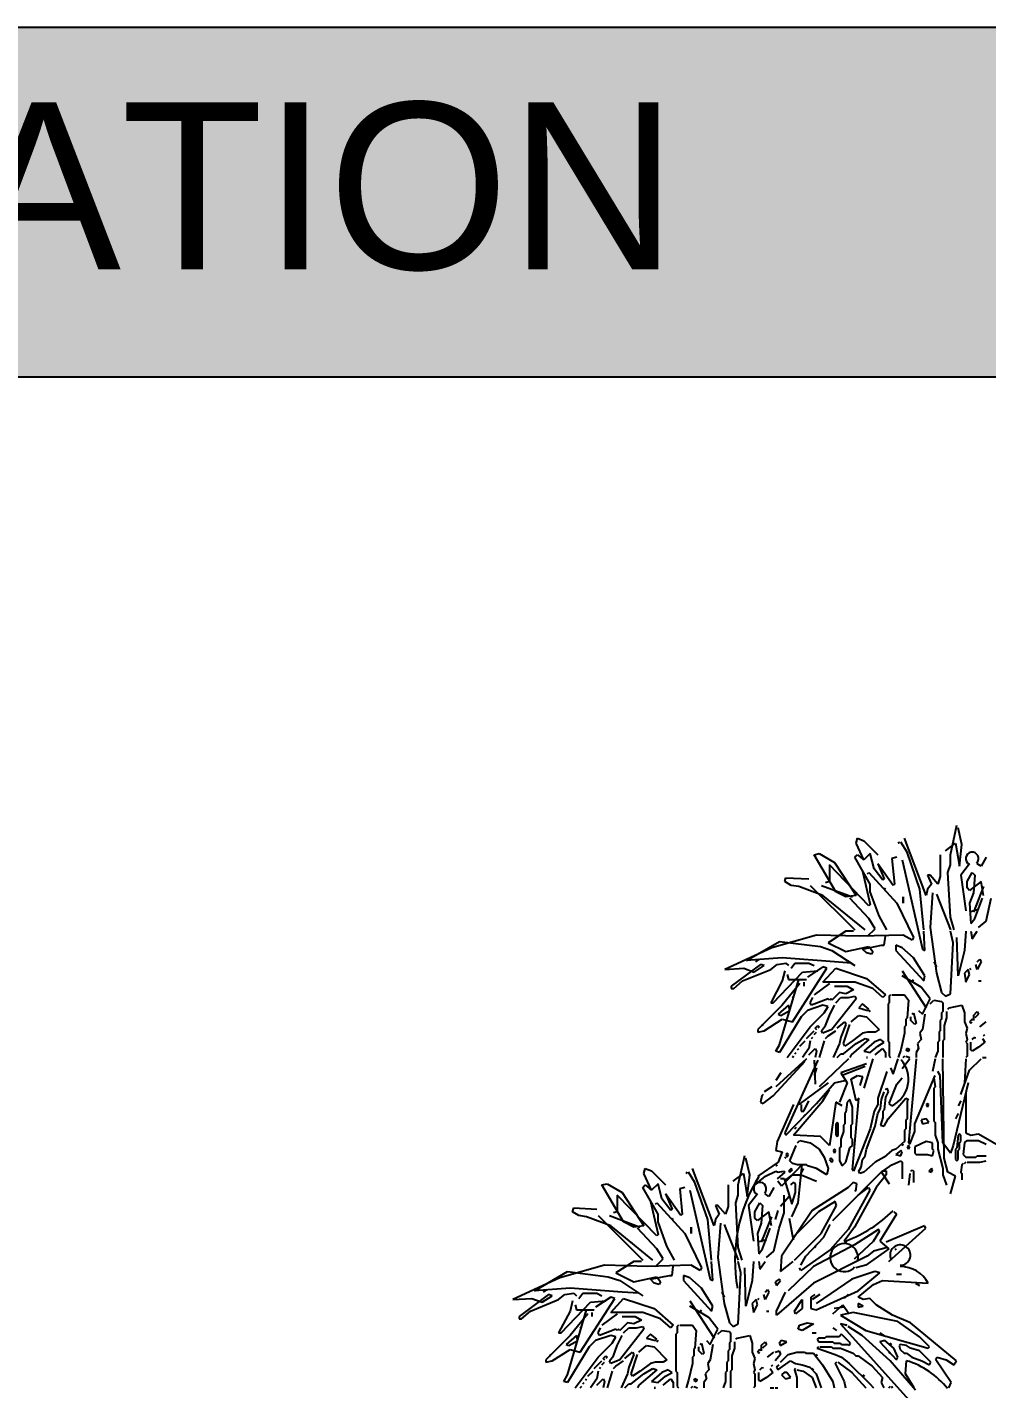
# Model space of a CAD drawing. Header units: millimetres. Extents: x 12377 to 30673, y 89761 to 101952.
# Drawn here: x 23035 to 23898, y 100728 to 101952 of the extents above; entities that cross this region are included whole.
import ezdxf

# ---------------------------------------------------------------- set-up
doc = ezdxf.new("R2010")
doc.units = ezdxf.units.MM
doc.layers.add('www.cad-blocks.net', color=7, linetype='Continuous')
doc.styles.get("Standard").update_dxf_attribs({"font": 'arial.ttf'})

# ---------------------------------------------------------------- blocks, each defined once
blk = doc.blocks.new('A$C76AA168E')
at = {"linetype": 'ByBlock'}
for p, q in [((393.9, 1419.5), (399.6, 1445.9)), ((309, 1429.8), (310.2, 1434.4)), ((310.2, 1434.4), (315.9, 1432.1)), ((372.1, 1382.8), (352.6, 1434.4)), ((404.2, 1428.7), (400.8, 1443.6)), ((271.2, 1419.5), (275.7, 1420.6)), ((275.7, 1420.6), (289.5, 1412.6)), ((315.9, 1414.9), (309, 1429.8)), ((315.9, 1432.1), (328.5, 1419.5)), ((321.6, 1420.6), (315.9, 1414.9)), ((325.1, 1406.9), (321.6, 1420.6)), ((348, 1430.9), (346.9, 1429.8)), ((346.9, 1429.8), (348, 1430.9)), ((354.9, 1421.8), (349.2, 1430.9)), ((366.4, 1388.5), (354.9, 1421.8)), ((389.3, 1422.9), (398.5, 1429.8)), ((398.5, 1429.8), (401.9, 1409.2)), ((401.9, 1409.2), (404.2, 1428.7)), ((290.7, 1386.2), (271.2, 1419.5)), ((284.9, 1410.3), (284.9, 1395.4)), ((320.5, 1373.6), (284.9, 1410.3)), ((289.5, 1412.6), (309, 1382.8)), ((307.9, 1417.2), (310.2, 1419.5)), ((321.6, 1393.1), (307.9, 1417.2)), ((310.2, 1419.5), (315.9, 1414.9)), ((342.3, 1391.9), (328.5, 1411.4)), ((328.5, 1411.4), (334.2, 1397.7)), ((345.7, 1417.2), (341.1, 1416)), ((341.1, 1416), (343.4, 1393.1)), ((350.3, 1414.9), (368.7, 1334.6)), ((384.7, 1419.5), (384.7, 1400)), ((391.6, 1403.4), (393.9, 1410.3)), ((393.9, 1410.3), (393.9, 1419.5)), ((411.1, 1411.4), (403.1, 1401.1)), ((421.4, 1409.2), (418, 1411.4)), ((426, 1417.2), (421.4, 1409.2)), ((244.8, 1395.4), (245.9, 1398.8)), ((245.9, 1398.8), (266.6, 1397.7)), ((314.7, 1404.6), (321.6, 1374.7)), ((319.3, 1402.3), (320.5, 1403.4)), ((320.5, 1403.4), (345.7, 1375.9)), ((333.1, 1396.5), (325.1, 1406.9)), ((334.2, 1397.7), (333.1, 1396.5)), ((373.2, 1401.1), (376.7, 1393.1)), ((375.5, 1401.1), (373.2, 1401.1)), ((382.4, 1393.1), (375.5, 1401.1)), ((384.7, 1400), (382.4, 1393.1)), ((393.9, 1363.3), (391.6, 1403.4)), ((403.1, 1401.1), (407.7, 1369)), ((408.8, 1395.4), (413.4, 1403.4)), ((413.4, 1403.4), (415.7, 1401.1)), ((415.7, 1401.1), (414.5, 1385.1)), ((250.5, 1391.9), (244.8, 1395.4)), ((257.4, 1390.8), (250.5, 1391.9)), ((279.2, 1382.8), (257.4, 1390.8)), ((267.7, 1391.9), (307.9, 1351.8)), ((278, 1391.9), (305.6, 1381.6)), ((284.9, 1395.4), (281.5, 1394.2)), ((299.8, 1381.6), (290.7, 1386.2)), ((299.8, 1395.4), (301, 1394.2)), ((321.6, 1386.2), (321.6, 1393.1)), ((329.7, 1364.4), (321.6, 1386.2)), ((334.2, 1389.7), (335.4, 1388.5)), ((343.4, 1393.1), (342.3, 1391.9)), ((369.8, 1351.8), (366.4, 1388.5)), ((373.2, 1388.5), (372.1, 1382.8)), ((376.7, 1393.1), (373.2, 1388.5)), ((377.8, 1385.1), (375.5, 1354.1)), ((381.3, 1383.9), (393.9, 1351.8)), ((408.8, 1389.7), (408.8, 1395.4)), ((411.1, 1387.4), (408.8, 1389.7)), ((421.4, 1395.4), (411.1, 1387.4)), ((414.5, 1385.1), (411.1, 1375.9)), ((423.7, 1390.8), (414.5, 1367.9)), ((423.7, 1382.8), (421.4, 1395.4)), ((317, 1351.8), (279.2, 1382.8)), ((309, 1382.8), (299.8, 1381.6)), ((320.5, 1362.1), (303.3, 1380.5)), ((321.6, 1374.7), (320.5, 1373.6)), ((345.7, 1375.9), (360.6, 1344.9)), ((351.4, 1381.6), (351.4, 1375.9)), ((351.4, 1375.9), (351.4, 1381.6)), ((411.1, 1375.9), (412.2, 1357.5)), ((415.7, 1362.1), (422.6, 1380.5)), ((426, 1359.8), (430.6, 1380.5)), ((297.5, 1367.9), (298.7, 1366.7)), ((326.2, 1352.9), (320.5, 1362.1)), ((336.5, 1351.8), (329.7, 1364.4)), ((397.3, 1351.8), (393.9, 1363.3)), ((419.1, 1370.2), (411.1, 1367.9)), ((412.2, 1357.5), (415.7, 1362.1)), ((419.1, 1354.1), (426, 1359.8)), ((273.4, 1347.2), (233.3, 1335.7)), ((312.4, 1346.1), (273.4, 1347.2)), ((299.8, 1350.7), (283.8, 1340.3)), ((306.7, 1350.7), (299.8, 1350.7)), ((351.4, 1347.2), (312.4, 1346.1)), ((319.3, 1346.1), (326.2, 1352.9)), ((359.5, 1342.6), (351.4, 1347.2)), ((370.9, 1333.4), (369.8, 1350.7)), ((375.5, 1354.1), (381.3, 1312.8)), ((396.2, 1340.3), (393.9, 1350.7)), ((407.7, 1350.7), (406.5, 1333.4)), ((412.2, 1350.7), (413.4, 1343.8)), ((413.4, 1343.8), (418, 1350.7)), ((233.3, 1335.7), (190.9, 1316.2)), ((210.4, 1324.3), (240.2, 1341.5)), ((240.2, 1341.5), (276.9, 1336.9)), ((276.9, 1336.9), (287.2, 1333.4)), ((283.8, 1340.3), (299.8, 1332.3)), ((299.8, 1332.3), (320.5, 1336.9)), ((314.7, 1334.6), (331.9, 1338)), ((320.5, 1336.9), (323.9, 1332.3)), ((331.9, 1338), (334.2, 1338)), ((334.2, 1338), (335.4, 1346.1)), ((344.6, 1338), (344.6, 1333.4)), ((350.3, 1335.7), (344.6, 1338)), ((360.6, 1326.6), (350.3, 1335.7)), ((360.6, 1344.9), (359.5, 1342.6)), ((393.9, 1294.4), (396.2, 1340.3)), ((400.8, 1310.5), (399.6, 1344.9)), ((242.5, 1326.6), (210.4, 1324.3)), ((221.8, 1325.4), (218.4, 1323.1)), ((289.5, 1323.1), (242.5, 1326.6)), ((287.2, 1333.4), (307.9, 1319.7)), ((304.4, 1322), (289.5, 1323.1)), ((318.2, 1331.2), (314.7, 1334.6)), ((322.8, 1330), (318.2, 1331.2)), ((323.9, 1332.3), (322.8, 1330)), ((344.6, 1333.4), (369.8, 1305.9)), ((370.9, 1310.5), (360.6, 1326.6)), ((368.7, 1334.6), (370.9, 1333.4)), ((379, 1323.1), (381.3, 1318.5)), ((406.5, 1333.4), (400.8, 1310.5)), ((418, 1323.1), (420.3, 1325.4)), ((421.4, 1323.1), (418, 1316.2)), ((420.3, 1325.4), (421.4, 1323.1)), ((190.9, 1316.2), (208.1, 1317.4)), ((223, 1320.8), (196.6, 1301.3)), ((206.9, 1305.9), (232.2, 1316.2)), ((208.1, 1317.4), (217.2, 1313.9)), ((217.2, 1313.9), (226.4, 1319.7)), ((226.4, 1319.7), (223, 1320.8)), ((232.2, 1316.2), (237.9, 1320.8)), ((234.4, 1286.4), (260.8, 1313.9)), ((237.9, 1320.8), (245.9, 1322)), ((244.8, 1315.1), (242.5, 1305.9)), ((245.9, 1322), (248.2, 1319.7)), ((247.1, 1311.7), (248.2, 1307.1)), ((250.5, 1317.4), (253.9, 1322)), ((251.7, 1269.2), (282.6, 1317.4)), ((253.9, 1322), (266.6, 1322)), ((260.8, 1313.9), (274.6, 1315.1)), ((279.2, 1318.5), (265.4, 1309.4)), ((266.6, 1322), (271.2, 1319.7)), ((282.6, 1317.4), (279.2, 1318.5)), ((279.2, 1304.8), (290.7, 1317.4)), ((290.7, 1317.4), (318.2, 1308.2)), ((350.3, 1315.1), (372.1, 1281.8)), ((367.5, 1300.2), (350.3, 1310.5)), ((369.8, 1305.9), (370.9, 1310.5)), ((381.3, 1312.8), (385.9, 1295.6)), ((409.9, 1316.2), (406.5, 1312.8)), ((406.5, 1312.8), (407.7, 1304.8)), ((407.7, 1304.8), (411.1, 1311.7)), ((411.1, 1311.7), (409.9, 1316.2)), ((411.1, 1317.4), (412.2, 1316.2)), ((418, 1316.2), (416.8, 1320.8)), ((196.6, 1301.3), (196.6, 1299)), ((196.6, 1299), (198.9, 1299)), ((198.9, 1299), (206.9, 1305.9)), ((242.5, 1305.9), (232.2, 1286.4)), ((240.2, 1248.6), (257.4, 1307.1)), ((258.5, 1303.6), (242.5, 1284.1)), ((248.2, 1307.1), (264.3, 1307.1)), ((262, 1304.8), (262, 1301.3)), ((284.9, 1303.6), (271.2, 1293.3)), ((307.9, 1304.8), (279.2, 1304.8)), ((289.5, 1301.3), (301, 1301.3)), ((301, 1301.3), (306.7, 1297.9)), ((323.9, 1299), (307.9, 1304.8)), ((318.2, 1308.2), (335.4, 1293.3)), ((333.1, 1291), (323.9, 1299)), ((359.5, 1307.1), (360.6, 1305.9)), ((375.5, 1289.9), (367.5, 1300.2)), ((419.1, 1305.9), (421.4, 1305.9)), ((232.2, 1286.4), (234.4, 1286.4)), ((251.7, 1291), (252.8, 1292.2)), ((267.7, 1286.4), (270, 1291)), ((268.9, 1284.1), (267.7, 1286.4)), ((283.8, 1289.9), (268.9, 1284.1)), ((284.9, 1288.7), (283.8, 1289.9)), ((286.1, 1289.9), (284.9, 1288.7)), ((287.2, 1288.7), (286.1, 1289.9)), ((294.1, 1295.6), (287.2, 1288.7)), ((309, 1289.9), (287.2, 1262.3)), ((290.7, 1286.4), (295.2, 1291)), ((299.8, 1294.4), (294.1, 1295.6)), ((295.2, 1291), (302.1, 1291)), ((306.7, 1297.9), (299.8, 1294.4)), ((302.1, 1291), (307.9, 1292.2)), ((307.9, 1292.2), (309, 1289.9)), ((335.4, 1293.3), (333.1, 1291)), ((338.8, 1286.4), (337.7, 1285.3)), ((340, 1293.3), (338.8, 1292.2)), ((338.8, 1292.2), (340, 1293.3)), ((338.8, 1292.2), (338.8, 1286.4)), ((341.1, 1293.3), (352.6, 1293.3)), ((352.6, 1293.3), (356, 1288.7)), ((356, 1288.7), (354.9, 1272.7)), ((368.7, 1276.1), (375.5, 1289.9)), ((375.5, 1285.3), (379, 1288.7)), ((379, 1288.7), (385.9, 1287.6)), ((385.9, 1295.6), (389.3, 1292.2)), ((385.9, 1287.6), (387, 1286.4)), ((387, 1286.4), (387, 1278.4)), ((389.3, 1292.2), (393.9, 1294.4)), ((242.5, 1284.1), (220.7, 1262.3)), ((248.2, 1284.1), (239, 1276.1)), ((239, 1276.1), (241.3, 1274.9)), ((259.7, 1273.8), (240.2, 1241.7)), ((241.3, 1274.9), (249.4, 1279.5)), ((249.4, 1279.5), (248.2, 1284.1)), ((265.4, 1279.5), (259.7, 1273.8)), ((279.2, 1284.1), (265.4, 1279.5)), ((267.7, 1264.6), (280.3, 1277.2)), ((283.8, 1283), (279.2, 1284.1)), ((280.3, 1277.2), (283.8, 1283)), ((281.5, 1265.8), (284.9, 1274.9)), ((284.9, 1274.9), (289.5, 1284.1)), ((304.4, 1269.2), (311.3, 1274.9)), ((314.7, 1285.3), (311.3, 1281.8)), ((311.3, 1281.8), (319.3, 1279.5)), ((311.3, 1274.9), (318.2, 1273.8)), ((320.5, 1280.7), (314.7, 1285.3)), ((318.2, 1273.8), (329.7, 1262.3)), ((319.3, 1279.5), (320.5, 1280.7)), ((321.6, 1279.5), (320.5, 1278.4)), ((320.5, 1278.4), (321.6, 1279.5)), ((337.7, 1285.3), (337.7, 1252)), ((358.3, 1270.4), (358.3, 1273.8)), ((359.5, 1276.1), (360.6, 1277.2)), ((360.6, 1277.2), (362.9, 1268.1)), ((365.2, 1279.5), (368.7, 1276.1)), ((370.9, 1276.1), (368.7, 1262.3)), ((387, 1278.4), (385.9, 1277.2)), ((385.9, 1277.2), (385.9, 1271.5)), ((390.4, 1278.4), (390.4, 1272.7)), ((391.6, 1280.7), (392.7, 1281.8)), ((392.7, 1281.8), (404.2, 1284.1)), ((404.2, 1284.1), (406.5, 1277.2)), ((406.5, 1277.2), (406.5, 1269.2)), ((414.5, 1274.9), (418, 1278.4)), ((414.5, 1274.9), (414.5, 1270.4)), ((419.1, 1276.1), (415.7, 1272.7)), ((418, 1278.4), (419.1, 1276.1)), ((220.7, 1262.3), (220.7, 1260)), ((225.3, 1266.9), (224.1, 1265.8)), ((224.1, 1265.8), (225.3, 1266.9)), ((226.4, 1261.2), (242.5, 1271.5)), ((242.5, 1271.5), (251.7, 1269.2)), ((247.1, 1237.1), (267.7, 1264.6)), ((272.3, 1263.5), (274.6, 1265.8)), ((273.4, 1262.3), (272.3, 1263.5)), ((272.3, 1263.5), (273.4, 1262.3)), ((274.6, 1265.8), (275.7, 1264.6)), ((275.7, 1264.6), (274.6, 1263.5)), ((278, 1261.2), (281.5, 1265.8)), ((287.2, 1262.3), (279.2, 1258.9)), ((291.8, 1263.5), (298.7, 1269.2)), ((299.8, 1266.9), (295.2, 1255.4)), ((297.5, 1249.7), (303.3, 1266.9)), ((298.7, 1269.2), (299.8, 1266.9)), ((329.7, 1262.3), (326.2, 1260)), ((353.7, 1265.8), (352.6, 1264.6)), ((352.6, 1264.6), (352.6, 1258.9)), ((354.9, 1272.7), (353.7, 1271.5)), ((353.7, 1271.5), (353.7, 1265.8)), ((361.8, 1266.9), (358.3, 1270.4)), ((362.9, 1268.1), (361.8, 1266.9)), ((368.7, 1262.3), (366.4, 1258.9)), ((385.9, 1271.5), (384.7, 1270.4)), ((384.7, 1270.4), (384.7, 1261.2)), ((390.4, 1272.7), (388.2, 1265.8)), ((388.2, 1265.8), (388.2, 1253.2)), ((406.5, 1269.2), (408.8, 1263.5)), ((408.8, 1263.5), (407.7, 1258.9)), ((413.4, 1271.5), (411.1, 1269.2)), ((411.1, 1269.2), (412.2, 1268.1)), ((412.2, 1268.1), (413.4, 1269.2)), ((414.5, 1270.4), (413.4, 1271.5)), ((420.3, 1264.6), (426, 1269.2)), ((220.7, 1260), (226.4, 1261.2)), ((258.5, 1247.4), (263.1, 1252)), ((264.3, 1254.3), (271.2, 1261.2)), ((267.7, 1252), (266.6, 1245.1)), ((268.9, 1254.3), (270, 1255.4)), ((271.2, 1257.7), (273.4, 1260)), ((280.3, 1252), (275.7, 1237.1)), ((279.2, 1258.9), (278, 1261.2)), ((281.5, 1254.3), (283.8, 1256.6)), ((283.8, 1256.6), (290.7, 1261.2)), ((294.1, 1249.7), (288.4, 1237.1)), ((295.2, 1255.4), (294.1, 1249.7)), ((297.5, 1240.5), (309, 1249.7)), ((298.7, 1247.4), (297.5, 1249.7)), ((305.6, 1252), (298.7, 1247.4)), ((320.5, 1253.2), (304.4, 1239.4)), ((314.7, 1258.9), (305.6, 1252)), ((309, 1249.7), (317, 1254.3)), ((319.3, 1260), (314.7, 1258.9)), ((325.1, 1250.9), (315.9, 1242.8)), ((317, 1254.3), (320.5, 1253.2)), ((326.2, 1260), (319.3, 1260)), ((330.8, 1253.2), (325.1, 1250.9)), ((328.5, 1247.4), (334.2, 1250.9)), ((334.2, 1250.9), (330.8, 1253.2)), ((337.7, 1252), (338.8, 1250.9)), ((338.8, 1250.9), (338.8, 1238.2)), ((352.6, 1258.9), (349.2, 1244)), ((367.5, 1253.2), (364.1, 1249.7)), ((364.1, 1249.7), (365.2, 1245.1)), ((366.4, 1258.9), (367.5, 1253.2)), ((383.6, 1252), (382.4, 1250.9)), ((382.4, 1250.9), (382.4, 1242.8)), ((384.7, 1261.2), (383.6, 1260)), ((383.6, 1260), (383.6, 1252)), ((388.2, 1253.2), (387, 1252)), ((387, 1252), (387, 1237.1)), ((407.7, 1258.9), (408.8, 1253.2)), ((408.8, 1253.2), (407.7, 1250.9)), ((407.7, 1250.9), (408.8, 1249.7)), ((408.8, 1249.7), (408.8, 1238.2)), ((412.2, 1244), (412.2, 1250.9)), ((413.4, 1253.2), (415.7, 1255.4)), ((415.7, 1255.4), (415.7, 1254.3)), ((424.9, 1250.9), (419.1, 1246.3)), ((422.6, 1254.3), (424.9, 1250.9)), ((423.7, 1256.6), (424.9, 1257.7)), ((236.7, 1242.8), (240.2, 1248.6)), ((240.2, 1241.7), (236.7, 1242.8)), ((252.8, 1238.2), (251.7, 1237.1)), ((251.7, 1237.1), (252.8, 1238.2)), ((253.9, 1240.5), (255.1, 1241.7)), ((256.2, 1244), (257.4, 1245.1)), ((266.6, 1245.1), (260.8, 1237.1)), ((266.6, 1239.4), (272.3, 1245.1)), ((272.3, 1245.1), (273.4, 1242.8)), ((273.4, 1242.8), (272.3, 1237.1)), ((291.8, 1237.1), (295.2, 1240.5)), ((295.2, 1240.5), (297.5, 1240.5)), ((304.4, 1239.4), (303.3, 1237.1)), ((315.9, 1242.8), (321.6, 1241.7)), ((319.3, 1237.1), (318.2, 1237.1)), ((318.2, 1237.1), (319.3, 1237.1)), ((321.6, 1241.7), (328.5, 1247.4)), ((326.2, 1239.4), (333.1, 1245.1)), ((333.1, 1245.1), (335.4, 1241.7)), ((335.4, 1241.7), (335.4, 1237.1)), ((338.8, 1238.2), (340, 1237.1)), ((349.2, 1244), (346.9, 1237.1)), ((352.6, 1238.2), (351.4, 1237.1)), ((351.4, 1237.1), (352.6, 1238.2)), ((354.9, 1245.1), (353.7, 1244)), ((353.7, 1244), (356, 1242.8)), ((353.7, 1238.2), (357.2, 1237.1)), ((357.2, 1244), (354.9, 1245.1)), ((356, 1242.8), (357.2, 1244)), ((365.2, 1245.1), (362.9, 1241.7)), ((362.9, 1241.7), (362.9, 1237.1)), ((382.4, 1242.8), (380.1, 1237.1)), ((408.8, 1238.2), (407.7, 1237.1)), ((413.4, 1242.8), (412.2, 1244)), ((419.1, 1246.3), (413.4, 1242.8)), ((422.6, 1237.1), (426, 1237.1)), ((234.4, 1202.7), (263.1, 1233.7)), ((264.3, 1235.9), (236.7, 1210.7)), ((274.6, 1234.8), (244.8, 1169.4)), ((271.2, 1234.8), (272.3, 1213)), ((273.4, 1227.9), (271.2, 1221)), ((302.1, 1235.9), (275.7, 1210.7)), ((318.2, 1231.4), (295.2, 1223.3)), ((317, 1229.1), (296.4, 1221)), ((323.9, 1235.9), (315.9, 1209.6)), ((340, 1227.9), (342.3, 1222.2)), ((342.3, 1222.2), (346.9, 1235.9)), ((357.2, 1235.9), (350.3, 1226.8)), ((362.9, 1235.9), (356, 1160.2)), ((380.1, 1235.9), (377.8, 1224.5)), ((388.2, 1146.5), (387, 1235.9)), ((403.1, 1203.8), (411.1, 1225.6)), ((407.7, 1235.9), (406.5, 1214.2)), ((411.1, 1225.6), (421.4, 1235.9)), ((241.3, 1223.3), (236.7, 1216.4)), ((283.8, 1214.2), (257.4, 1194.7)), ((273.4, 1195.8), (289.5, 1214.2)), ((289.5, 1214.2), (298.7, 1216.4)), ((301, 1214.2), (294.1, 1196.9)), ((295.2, 1223.3), (301, 1214.2)), ((304.4, 1217.6), (310.2, 1221)), ((309, 1198.1), (304.4, 1217.6)), ((310.2, 1221), (314.7, 1219.9)), ((314.7, 1219.9), (312.4, 1211.9)), ((336.5, 1224.5), (328.5, 1200.4)), ((338.8, 1195.8), (345.7, 1213)), ((345.7, 1213), (350.3, 1218.7)), ((361.8, 1177.4), (380.1, 1221)), ((379, 1218.7), (380.1, 1210.7)), ((384.7, 1221), (382.4, 1224.5)), ((387, 1160.2), (384.7, 1221)), ((409.9, 1214.2), (396.2, 1157.9)), ((224.1, 1202.7), (223, 1196.9)), ((225.3, 1203.8), (224.1, 1202.7)), ((224.1, 1202.7), (225.3, 1203.8)), ((225.3, 1195.8), (234.4, 1202.7)), ((233.3, 1210.7), (226.4, 1206.1)), ((279.2, 1198.1), (284.9, 1208.4)), ((305.6, 1136.2), (311.3, 1200.4)), ((311.3, 1200.4), (309, 1198.1)), ((328.5, 1200.4), (328.5, 1194.7)), ((331.9, 1199.2), (334.2, 1206.1)), ((335.4, 1201.5), (334.2, 1190.1)), ((335.4, 1208.4), (336.5, 1209.6)), ((337.7, 1206.1), (335.4, 1201.5)), ((336.5, 1209.6), (337.7, 1206.1)), ((337.7, 1182), (353.7, 1200.4)), ((353.7, 1200.4), (356, 1199.2)), ((380.1, 1210.7), (379, 1209.6)), ((379, 1209.6), (379, 1179.7)), ((407.7, 1206.1), (407.7, 1169.4)), ((223, 1196.9), (225.3, 1195.8)), ((252.8, 1194.7), (237.9, 1161.4)), ((245.9, 1167.1), (273.4, 1195.8)), ((252.8, 1167.1), (279.2, 1198.1)), ((259.7, 1194.7), (259.7, 1188.9)), ((259.7, 1188.9), (262, 1188.9)), ((262, 1188.9), (266.6, 1198.1)), ((290.7, 1196.9), (284.9, 1157.9)), ((296.4, 1193.5), (290.7, 1196.9)), ((301, 1196.9), (299.8, 1187.8)), ((303.3, 1199.2), (301, 1196.9)), ((305.6, 1192.4), (303.3, 1199.2)), ((305.6, 1177.4), (305.6, 1192.4)), ((325.1, 1188.9), (321.6, 1172.9)), ((328.5, 1194.7), (325.1, 1188.9)), ((328.5, 1186.6), (330.8, 1191.2)), ((330.8, 1191.2), (331.9, 1199.2)), ((334.2, 1190.1), (333.1, 1188.9)), ((333.1, 1188.9), (333.1, 1183.2)), ((341.1, 1193.5), (338.8, 1195.8)), ((356, 1199.2), (354.9, 1198.1)), ((354.9, 1198.1), (354.9, 1182)), ((373.2, 1195.8), (372.1, 1194.7)), ((372.1, 1194.7), (373.2, 1192.4)), ((374.4, 1194.7), (373.2, 1195.8)), ((373.2, 1192.4), (374.4, 1194.7)), ((403.1, 1198.1), (400.8, 1193.5)), ((263.1, 1185.5), (262, 1184.3)), ((262, 1184.3), (263.1, 1185.5)), ((291.8, 1178.6), (290.7, 1177.4)), ((290.7, 1177.4), (290.7, 1167.1)), ((292.9, 1177.4), (291.8, 1178.6)), ((292.9, 1167.1), (292.9, 1177.4)), ((298.7, 1177.4), (297.5, 1176.3)), ((297.5, 1176.3), (297.5, 1170.6)), ((299.8, 1187.8), (298.7, 1186.6)), ((298.7, 1186.6), (298.7, 1177.4)), ((304.4, 1176.3), (305.6, 1177.4)), ((304.4, 1164.8), (304.4, 1176.3)), ((326.2, 1175.2), (328.5, 1186.6)), ((333.1, 1183.2), (330.8, 1176.3)), ((330.8, 1176.3), (334.2, 1175.2)), ((334.2, 1175.2), (337.7, 1182)), ((354.9, 1182), (353.7, 1180.9)), ((353.7, 1180.9), (353.7, 1172.9)), ((361.8, 1170.6), (361.8, 1177.4)), ((372.1, 1182), (367.5, 1180.9)), ((367.5, 1180.9), (368.7, 1177.4)), ((368.7, 1177.4), (374.4, 1178.6)), ((374.4, 1178.6), (372.1, 1182)), ((379, 1179.7), (380.1, 1178.6)), ((380.1, 1178.6), (380.1, 1167.1)), ((400.8, 1186.6), (398.5, 1182)), ((244.8, 1169.4), (245.9, 1167.1)), ((276.9, 1166), (252.8, 1167.1)), ((255.1, 1174), (253.9, 1172.9)), ((253.9, 1172.9), (255.1, 1174)), ((284.9, 1157.9), (276.9, 1166)), ((290.7, 1167.1), (291.8, 1166)), ((291.8, 1166), (292.9, 1167.1)), ((297.5, 1170.6), (295.2, 1163.7)), ((295.2, 1163.7), (295.2, 1156.8)), ((305.6, 1163.7), (304.4, 1164.8)), ((305.6, 1157.9), (305.6, 1163.7)), ((321.6, 1172.9), (306.7, 1135)), ((318.2, 1154.5), (326.2, 1175.2)), ((353.7, 1172.9), (352.6, 1171.7)), ((352.6, 1171.7), (352.6, 1161.4)), ((357.2, 1159.1), (361.8, 1170.6)), ((380.1, 1167.1), (382.4, 1160.2)), ((400.8, 1167.1), (399.6, 1155.7)), ((401.9, 1168.3), (400.8, 1167.1)), ((403.1, 1167.1), (401.9, 1168.3)), ((403.1, 1161.4), (403.1, 1167.1)), ((407.7, 1169.4), (412.2, 1167.1)), ((412.2, 1167.1), (419.1, 1168.3)), ((419.1, 1168.3), (443.2, 1154.5)), ((237.9, 1161.4), (236.7, 1153.4)), ((236.7, 1153.4), (242.5, 1152.2)), ((242.5, 1152.2), (239, 1143)), ((247.1, 1151.1), (245.9, 1149.9)), ((248.2, 1149.9), (247.1, 1151.1)), ((249.4, 1144.2), (255.1, 1157.9)), ((256.2, 1160.2), (258.5, 1162.5)), ((258.5, 1162.5), (267.7, 1160.2)), ((267.7, 1160.2), (275.7, 1154.5)), ((275.7, 1154.5), (280.3, 1147.6)), ((289.5, 1154.5), (288.4, 1153.4)), ((288.4, 1153.4), (289.5, 1151.1)), ((290.7, 1153.4), (289.5, 1154.5)), ((289.5, 1151.1), (290.7, 1153.4)), ((295.2, 1156.8), (294.1, 1155.7)), ((294.1, 1155.7), (294.1, 1144.2)), ((299.8, 1143), (303.3, 1155.7)), ((303.3, 1155.7), (305.6, 1157.9)), ((317, 1148.8), (318.2, 1154.5)), ((341.1, 1153.4), (334.2, 1147.6)), ((344.6, 1154.5), (341.1, 1153.4)), ((352.6, 1161.4), (344.6, 1154.5)), ((349.2, 1153.4), (344.6, 1149.9)), ((350.3, 1152.2), (349.2, 1153.4)), ((349.2, 1148.8), (350.3, 1152.2)), ((351.4, 1159.1), (350.3, 1157.9)), ((350.3, 1157.9), (351.4, 1159.1)), ((356, 1157.9), (354.9, 1156.8)), ((354.9, 1156.8), (356, 1154.5)), ((356, 1160.2), (357.2, 1159.1)), ((357.2, 1156.8), (356, 1157.9)), ((356, 1154.5), (357.2, 1156.8)), ((372.1, 1161.4), (361.8, 1156.8)), ((361.8, 1156.8), (361.8, 1151.1)), ((361.8, 1151.1), (362.9, 1149.9)), ((377.8, 1160.2), (372.1, 1161.4)), ((377.8, 1154.5), (377.8, 1160.2)), ((379, 1153.4), (377.8, 1154.5)), ((377.8, 1148.8), (379, 1153.4)), ((382.4, 1160.2), (382.4, 1154.5)), ((382.4, 1154.5), (387, 1137.3)), ((393.9, 1151.1), (387, 1160.2)), ((396.2, 1157.9), (393.9, 1151.1)), ((399.6, 1155.7), (398.5, 1154.5)), ((398.5, 1154.5), (398.5, 1145.3)), ((400.8, 1153.4), (401.9, 1154.5)), ((400.8, 1145.3), (400.8, 1153.4)), ((401.9, 1160.2), (403.1, 1161.4)), ((401.9, 1154.5), (401.9, 1160.2)), ((406.5, 1160.2), (405.4, 1149.9)), ((406.5, 1160.2), (408.8, 1162.5)), ((408.8, 1162.5), (419.1, 1162.5)), ((419.1, 1162.5), (426, 1159.1)), ((203, 1122.5), (208.8, 1148.9)), ((213.4, 1131.7), (209.9, 1146.6)), ((239, 1143), (220.7, 1130.4)), ((237.9, 1140.7), (236.7, 1139.6)), ((236.7, 1139.6), (237.9, 1140.7)), ((260.4, 1140.8), (242, 1121.3)), ((245.9, 1146.5), (244.8, 1147.6)), ((244.8, 1147.6), (245.9, 1146.5)), ((245.9, 1149.9), (247.1, 1147.6)), ((247.1, 1147.6), (248.2, 1149.9)), ((251.7, 1141.9), (249.4, 1144.2)), ((256.2, 1140.7), (251.7, 1141.9)), ((264.3, 1140.7), (256.2, 1140.7)), ((256.9, 1106.4), (260.4, 1140.8)), ((265.4, 1139.6), (264.3, 1140.7)), ((273.4, 1137.3), (265.4, 1139.6)), ((280.3, 1147.6), (283.8, 1137.3)), ((286.1, 1146.5), (284.9, 1145.3)), ((284.9, 1145.3), (287.2, 1143)), ((288.4, 1144.2), (286.1, 1146.5)), ((287.2, 1143), (288.4, 1144.2)), ((294.1, 1144.2), (296.4, 1139.6)), ((296.4, 1139.6), (299.8, 1143)), ((313.6, 1138.4), (314.7, 1145.3)), ((314.7, 1145.3), (317, 1148.8)), ((326.2, 1143), (315.9, 1133.9)), ((334.2, 1147.6), (326.2, 1143)), ((331.9, 1133.9), (341.1, 1140.7)), ((341.1, 1140.7), (349.2, 1144.2)), ((344.6, 1149.9), (349.2, 1148.8)), ((349.2, 1144.2), (350.3, 1143)), ((350.3, 1143), (350.3, 1128.1)), ((362.9, 1149.9), (373.2, 1149.9)), ((373.2, 1149.9), (377.8, 1148.8)), ((391.6, 1133.9), (388.2, 1146.5)), ((398.5, 1145.3), (399.6, 1144.2)), ((399.6, 1144.2), (400.8, 1145.3)), ((404.2, 1140.7), (403.1, 1133.9)), ((405.4, 1141.9), (404.2, 1140.7)), ((404.2, 1140.7), (405.4, 1141.9)), ((405.4, 1149.9), (407.7, 1147.6)), ((407.7, 1143), (406.5, 1141.9)), ((406.5, 1141.9), (407.7, 1143)), ((407.7, 1147.6), (416.8, 1147.6)), ((408.8, 1143), (420.3, 1143)), ((416.8, 1147.6), (418, 1148.8)), ((418, 1148.8), (426, 1148.8)), ((420.3, 1143), (426, 1144.2)), ((118.1, 1132.8), (119.3, 1137.4)), ((125, 1117.9), (118.1, 1132.8)), ((119.3, 1137.4), (125, 1135.1)), ((125, 1135.1), (137.6, 1122.5)), ((157.1, 1134), (156, 1132.8)), ((156, 1132.8), (157.1, 1134)), ((164, 1124.8), (158.3, 1134)), ((181.2, 1085.8), (161.7, 1137.4)), ((198.4, 1125.9), (207.6, 1132.8)), ((207.6, 1132.8), (211.1, 1112.2)), ((211.1, 1112.2), (213.4, 1131.7)), ((220.7, 1124.7), (227.6, 1130.4)), ((227.6, 1130.4), (236.7, 1135)), ((236.7, 1135), (239, 1133.9)), ((244.8, 1133.9), (237.9, 1128.1)), ((239, 1133.9), (243.6, 1135)), ((240.9, 1128.2), (244.3, 1128.2)), ((243.6, 1135), (244.8, 1133.9)), ((244.3, 1128.2), (251.2, 1105.3)), ((245.9, 1127), (251.7, 1131.6)), ((250.5, 1137.3), (248.2, 1135)), ((248.2, 1135), (249.4, 1133.9)), ((249.4, 1133.9), (251.7, 1136.2)), ((251.7, 1136.2), (250.5, 1137.3)), ((251.7, 1131.6), (259.7, 1131.6)), ((261.5, 1137.4), (259.2, 1132.8)), ((259.7, 1131.6), (273.4, 1125.8)), ((282.6, 1131.6), (273.4, 1137.3)), ((283.8, 1137.3), (282.6, 1131.6)), ((287.9, 1090.4), (332.6, 1135.1)), ((306.7, 1135), (305.6, 1136.2)), ((311.3, 1135), (313.6, 1138.4)), ((312.4, 1132.7), (311.3, 1135)), ((315.9, 1133.9), (312.4, 1132.7)), ((336.1, 1131.7), (326.9, 1120.2)), ((331.9, 1133.9), (338.8, 1123.5)), ((332.6, 1135.1), (336.1, 1135.1)), ((336.1, 1135.1), (336.1, 1131.7)), ((357.2, 1132.7), (356, 1122.4)), ((358.3, 1135), (359.5, 1136.2)), ((359.5, 1136.2), (360.6, 1135)), ((360.6, 1135), (360.6, 1124.7)), ((376.7, 1137.3), (374.4, 1135)), ((374.4, 1135), (376.7, 1133.9)), ((377.8, 1136.2), (376.7, 1137.3)), ((376.7, 1133.9), (377.8, 1136.2)), ((387, 1137.3), (387, 1131.6)), ((387, 1131.6), (390.4, 1122.4)), ((398.5, 1130.4), (391.6, 1133.9)), ((393.9, 1114.4), (398.5, 1130.4)), ((403.1, 1133.9), (404.2, 1132.7)), ((404.2, 1132.7), (404.2, 1127)), ((80.3, 1122.5), (84.9, 1123.6)), ((99.8, 1089.2), (80.3, 1122.5)), ((84.9, 1123.6), (98.6, 1115.6)), ((98.6, 1115.6), (118.1, 1085.8)), ((117, 1120.2), (119.3, 1122.5)), ((130.8, 1096.1), (117, 1120.2)), ((119.3, 1122.5), (125, 1117.9)), ((130.8, 1123.6), (125, 1117.9)), ((134.2, 1109.9), (130.8, 1123.6)), ((151.4, 1095), (137.6, 1114.5)), ((137.6, 1114.5), (143.4, 1100.7)), ((154.9, 1120.2), (150.3, 1119.1)), ((150.3, 1119.1), (152.6, 1096.1)), ((159.4, 1117.9), (177.8, 1037.6)), ((175.5, 1091.5), (164, 1124.8)), ((193.9, 1122.5), (193.9, 1103)), ((203, 1113.3), (203, 1122.5)), ((220.2, 1114.5), (212.2, 1104.1)), ((230.6, 1112.2), (227.1, 1114.5)), ((235.1, 1120.2), (230.6, 1112.2)), ((242, 1121.3), (238.6, 1125.9)), ((252.4, 1124.8), (250.1, 1122.5)), ((251.2, 1105.3), (254.6, 1115.6)), ((254.6, 1123.6), (252.4, 1124.8)), ((254.6, 1115.6), (254.6, 1123.6)), ((301.7, 1120.2), (269.6, 1099.6)), ((306.3, 1124.8), (301.7, 1120.2)), ((321.2, 1117.9), (301.7, 1082.3)), ((309.7, 1123.6), (306.3, 1124.8)), ((326.9, 1120.2), (307.4, 1084.6)), ((307.4, 1117.9), (308.6, 1116.8)), ((308.6, 1116.8), (309.7, 1123.6)), ((310.9, 1113.3), (320, 1120.2)), ((320, 1120.2), (321.2, 1117.9)), ((94.1, 1113.3), (94.1, 1098.4)), ((129.6, 1076.6), (94.1, 1113.3)), ((123.9, 1107.6), (130.8, 1077.8)), ((128.5, 1105.3), (129.6, 1106.4)), ((129.6, 1106.4), (154.9, 1078.9)), ((142.2, 1099.6), (134.2, 1109.9)), ((184.7, 1104.1), (182.4, 1104.1)), ((182.4, 1104.1), (185.8, 1096.1)), ((191.6, 1096.1), (184.7, 1104.1)), ((193.9, 1103), (191.6, 1096.1)), ((200.7, 1106.4), (203, 1113.3)), ((203, 1066.3), (200.7, 1106.4)), ((212.2, 1104.1), (216.8, 1072)), ((217.9, 1098.4), (222.5, 1106.4)), ((222.5, 1106.4), (224.8, 1104.1)), ((224.8, 1104.1), (223.7, 1088.1)), ((248.9, 1112.2), (240.9, 1103)), ((244.3, 1097.3), (244.3, 1113.3)), ((251.2, 1093.8), (256.9, 1106.4)), ((290.2, 1107.6), (275.3, 1098.4)), ((277.6, 1078.9), (291.4, 1104.1)), ((291.4, 1104.1), (290.2, 1107.6)), ((53.9, 1098.4), (55.1, 1101.8)), ((59.6, 1095), (53.9, 1098.4)), ((55.1, 1101.8), (75.7, 1100.7)), ((66.5, 1093.8), (59.6, 1095)), ((88.3, 1085.8), (66.5, 1093.8)), ((76.9, 1095), (117, 1054.8)), ((87.2, 1095), (114.7, 1084.6)), ((94.1, 1098.4), (90.6, 1097.3)), ((109, 1098.4), (110.1, 1097.3)), ((130.8, 1089.2), (130.8, 1096.1)), ((143.4, 1100.7), (142.2, 1099.6)), ((143.4, 1092.7), (144.5, 1091.5)), ((152.6, 1096.1), (151.4, 1095)), ((178.9, 1054.8), (175.5, 1091.5)), ((182.4, 1091.5), (181.2, 1085.8)), ((185.8, 1096.1), (182.4, 1091.5)), ((217.9, 1092.7), (217.9, 1098.4)), ((220.2, 1090.4), (217.9, 1092.7)), ((230.6, 1098.4), (220.2, 1090.4)), ((232.9, 1093.8), (223.7, 1070.9)), ((232.9, 1085.8), (230.6, 1098.4)), ((238.6, 1099.6), (236.3, 1091.5)), ((239.7, 1083.5), (244.3, 1097.3)), ((269.6, 1099.6), (242, 1058.3)), ((248.9, 1092.7), (252.4, 1073.2)), ((275.3, 1098.4), (252.4, 1075.5)), ((345.3, 1096.1), (330.4, 1072)), ((343, 1098.4), (345.3, 1096.1)), ((126.2, 1054.8), (88.3, 1085.8)), ((109, 1084.6), (99.8, 1089.2)), ((118.1, 1085.8), (109, 1084.6)), ((129.6, 1065.1), (112.4, 1083.5)), ((130.8, 1077.8), (129.6, 1076.6)), ((138.8, 1067.4), (130.8, 1089.2)), ((154.9, 1078.9), (169.8, 1047.9)), ((160.6, 1084.6), (160.6, 1078.9)), ((160.6, 1078.9), (160.6, 1084.6)), ((187, 1088.1), (184.7, 1057.1)), ((190.4, 1086.9), (203, 1054.8)), ((223.7, 1088.1), (220.2, 1078.9)), ((220.2, 1078.9), (221.4, 1060.6)), ((224.8, 1065.1), (231.7, 1083.5)), ((235.1, 1062.8), (239.7, 1083.5)), ((253.5, 1054.8), (277.6, 1078.9)), ((279.9, 1075.5), (285.6, 1086.9)), ((301.7, 1082.3), (285.6, 1064)), ((307.4, 1084.6), (298.2, 1072)), ((329.2, 1082.3), (307.4, 1068.6)), ((324.6, 1072), (330.4, 1081.2)), ((330.4, 1081.2), (329.2, 1082.3)), ((370.5, 1085.8), (336.1, 1070.9)), ((338.4, 1053.7), (371.6, 1083.5)), ((371.6, 1083.5), (370.5, 1085.8)), ((106.7, 1070.9), (107.8, 1069.7)), ((145.7, 1054.8), (138.8, 1067.4)), ((206.5, 1054.8), (203, 1066.3)), ((228.3, 1073.2), (220.2, 1070.9)), ((263.8, 1058.3), (279.9, 1075.5)), ((307.4, 1068.6), (270.7, 1049.1)), ((271.9, 1066.3), (273, 1067.4)), ((298.2, 1072), (300.5, 1070.9)), ((307.4, 1056), (324.6, 1072)), ((337.2, 1066.3), (324.6, 1062.8)), ((330.4, 1072), (338.4, 1065.1)), ((109, 1053.7), (92.9, 1043.3)), ((115.9, 1053.7), (109, 1053.7)), ((128.5, 1049.1), (135.4, 1056)), ((135.4, 1056), (129.6, 1065.1)), ((180.1, 1036.5), (178.9, 1053.7)), ((184.7, 1057.1), (190.4, 1015.8)), ((205.3, 1043.3), (203, 1053.7)), ((216.8, 1053.7), (215.6, 1036.5)), ((221.4, 1060.6), (224.8, 1065.1)), ((221.4, 1053.7), (222.5, 1046.8)), ((222.5, 1046.8), (227.1, 1053.7)), ((228.3, 1057.1), (235.1, 1062.8)), ((242, 1058.3), (240.9, 1044.5)), ((240.9, 1044.5), (252.4, 1053.7)), ((285.6, 1064), (259.2, 1045.6)), ((259.2, 1050.2), (263.8, 1058.3)), ((318.9, 1058.3), (270.7, 1034.2)), ((338.4, 1065.1), (317.7, 1050.2)), ((324.6, 1062.8), (318.9, 1058.3)), ((344.1, 1064), (345.3, 1065.1)), ((19.5, 1027.3), (49.3, 1044.5)), ((82.6, 1050.2), (42.4, 1038.8)), ((49.3, 1044.5), (86, 1039.9)), ((121.6, 1049.1), (82.6, 1050.2)), ((92.9, 1043.3), (109, 1035.3)), ((160.6, 1050.2), (121.6, 1049.1)), ((123.9, 1037.6), (141.1, 1041.1)), ((141.1, 1041.1), (143.4, 1041.1)), ((143.4, 1041.1), (144.5, 1049.1)), ((153.7, 1041.1), (153.7, 1036.5)), ((159.4, 1038.8), (153.7, 1041.1)), ((168.6, 1045.6), (160.6, 1050.2)), ((169.8, 1047.9), (168.6, 1045.6)), ((203, 997.5), (205.3, 1043.3)), ((209.9, 1013.5), (208.8, 1047.9)), ((270.7, 1049.1), (247.8, 1027.3)), ((259.2, 1045.6), (258.1, 1047.9)), ((325.8, 1044.5), (305.1, 1037.6)), ((317.7, 1050.2), (308.6, 1047.9)), ((310.9, 1027.3), (330.4, 1043.3)), ((330.4, 1043.3), (325.8, 1044.5)), ((345.3, 1042.2), (349.9, 1042.2)), ((42.4, 1038.8), (0, 1019.3)), ((51.6, 1029.6), (19.5, 1027.3)), ((98.6, 1026.1), (51.6, 1029.6)), ((86, 1039.9), (96.4, 1036.5)), ((96.4, 1036.5), (117, 1022.7)), ((109, 1035.3), (129.6, 1039.9)), ((127.3, 1034.2), (123.9, 1037.6)), ((131.9, 1033), (127.3, 1034.2)), ((129.6, 1039.9), (133.1, 1035.3)), ((133.1, 1035.3), (131.9, 1033)), ((153.7, 1036.5), (178.9, 1008.9)), ((169.8, 1029.6), (159.4, 1038.8)), ((180.1, 1013.5), (169.8, 1029.6)), ((177.8, 1037.6), (180.1, 1036.5)), ((215.6, 1036.5), (209.9, 1013.5)), ((239.7, 1037.6), (236.3, 1035.3)), ((236.3, 1035.3), (237.4, 1031.9)), ((237.4, 1031.9), (240.9, 1036.5)), ((270.7, 1034.2), (237.4, 1005.5)), ((240.9, 1036.5), (239.7, 1037.6)), ((305.1, 1037.6), (273, 1015.8)), ((310.9, 1021.6), (324.6, 1033)), ((324.6, 1033), (332.6, 1036.5)), ((332.6, 1036.5), (373.9, 1034.2)), ((362.5, 1034.2), (365.9, 1031.9)), ((0, 1019.3), (17.2, 1020.4)), ((32.1, 1023.8), (5.7, 1004.3)), ((16.1, 1008.9), (41.3, 1019.3)), ((17.2, 1020.4), (26.4, 1017)), ((26.4, 1017), (35.6, 1022.7)), ((31, 1028.4), (27.5, 1026.1)), ((35.6, 1022.7), (32.1, 1023.8)), ((41.3, 1019.3), (47, 1023.8)), ((43.6, 989.4), (70, 1017)), ((47, 1023.8), (55.1, 1025)), ((53.9, 1018.1), (51.6, 1008.9)), ((55.1, 1025), (57.4, 1022.7)), ((59.6, 1020.4), (63.1, 1025)), ((60.8, 972.2), (91.8, 1020.4)), ((63.1, 1025), (75.7, 1025)), ((70, 1017), (83.7, 1018.1)), ((88.3, 1021.6), (74.6, 1012.4)), ((75.7, 1025), (80.3, 1022.7)), ((91.8, 1020.4), (88.3, 1021.6)), ((88.3, 1007.8), (99.8, 1020.4)), ((113.6, 1025), (98.6, 1026.1)), ((99.8, 1020.4), (127.3, 1011.2)), ((159.4, 1018.1), (181.2, 984.8)), ((188.1, 1026.1), (190.4, 1021.6)), ((219.1, 1019.3), (215.6, 1015.8)), ((220.2, 1014.7), (219.1, 1019.3)), ((220.2, 1020.4), (221.4, 1019.3)), ((227.1, 1019.3), (226, 1023.8)), ((227.1, 1026.1), (229.4, 1028.4)), ((230.6, 1026.1), (227.1, 1019.3)), ((229.4, 1028.4), (230.6, 1026.1)), ((237.4, 1008.9), (245.5, 1026.1)), ((253.5, 1008.9), (260.4, 1019.3)), ((260.4, 1019.3), (260.4, 1011.2)), ((271.9, 1023.8), (268.4, 1021.6)), ((268.4, 1021.6), (268.4, 1011.2)), ((276.4, 1023.8), (269.6, 1019.3)), ((273, 1010.1), (310.9, 1027.3)), ((301.7, 1023.8), (298.2, 1020.4)), ((315.4, 1019.3), (310.9, 1021.6)), ((321.2, 1020.4), (315.4, 1019.3)), ((326.9, 1014.7), (321.2, 1020.4)), ((5.7, 1004.3), (5.7, 1002.1)), ((8, 1002.1), (16.1, 1008.9)), ((51.6, 1008.9), (41.3, 989.4)), ((49.3, 951.6), (66.5, 1010.1)), ((67.7, 1006.6), (51.6, 987.1)), ((56.2, 1014.7), (57.4, 1010.1)), ((57.4, 1010.1), (73.4, 1010.1)), ((71.1, 1007.8), (71.1, 1004.3)), ((94.1, 1006.6), (80.3, 996.3)), ((117, 1007.8), (88.3, 1007.8)), ((98.6, 1004.3), (110.1, 1004.3)), ((110.1, 1004.3), (115.9, 1000.9)), ((133.1, 1002.1), (117, 1007.8)), ((127.3, 1011.2), (144.5, 996.3)), ((176.6, 1003.2), (159.4, 1013.5)), ((168.6, 1010.1), (169.8, 1008.9)), ((178.9, 1008.9), (180.1, 1013.5)), ((190.4, 1015.8), (195, 998.6)), ((215.6, 1015.8), (216.8, 1007.8)), ((216.8, 1007.8), (220.2, 1014.7)), ((228.3, 1008.9), (230.6, 1008.9)), ((237.4, 1005.5), (237.4, 1008.9)), ((254.6, 1006.6), (253.5, 1008.9)), ((260.4, 1011.2), (254.6, 1006.6)), ((268.4, 1011.2), (273, 1010.1)), ((287.9, 1006.6), (297.1, 1014.7)), ((298.2, 1012.4), (289.1, 1011.2)), ((306.3, 1007.8), (294.8, 1005.5)), ((294.8, 1005.5), (317.7, 991.7)), ((297.1, 1014.7), (302.8, 1006.6)), ((346.4, 999.8), (306.3, 1007.8)), ((310.9, 1015.8), (310.9, 1012.4)), ((315.4, 1013.5), (310.9, 1015.8)), ((310.9, 1012.4), (315.4, 1013.5)), ((341.8, 1005.5), (326.9, 1014.7)), ((357.9, 998.6), (341.8, 1005.5)), ((5.7, 1002.1), (8, 1002.1)), ((60.8, 994), (61.9, 995.2)), ((76.9, 989.4), (79.1, 994)), ((92.9, 992.9), (78, 987.1)), ((94.1, 991.7), (92.9, 992.9)), ((95.2, 992.9), (94.1, 991.7)), ((96.4, 991.7), (95.2, 992.9)), ((103.2, 998.6), (96.4, 991.7)), ((118.1, 992.9), (96.4, 965.3)), ((99.8, 989.4), (104.4, 994)), ((109, 997.5), (103.2, 998.6)), ((104.4, 994), (111.3, 994)), ((115.9, 1000.9), (109, 997.5)), ((111.3, 994), (117, 995.2)), ((117, 995.2), (118.1, 992.9)), ((142.2, 994), (133.1, 1002.1)), ((144.5, 996.3), (142.2, 994)), ((149.1, 996.3), (148, 995.2)), ((148, 995.2), (149.1, 996.3)), ((148, 995.2), (148, 989.4)), ((150.3, 996.3), (161.7, 996.3)), ((161.7, 996.3), (165.2, 991.7)), ((184.7, 992.9), (176.6, 1003.2)), ((177.8, 979.1), (184.7, 992.9)), ((195, 998.6), (198.4, 995.2)), ((198.4, 995.2), (203, 997.5)), ((256.9, 992.9), (258.1, 996.3)), ((260.4, 991.7), (256.9, 992.9)), ((258.1, 996.3), (265, 998.6)), ((270.7, 997.5), (260.4, 991.7)), ((265, 998.6), (270.7, 997.5)), ((287.9, 994), (291.4, 991.7)), ((300.5, 996.3), (294.8, 997.5)), ((294.8, 997.5), (300.5, 996.3)), ((294.8, 997.5), (359, 926.3)), ((314.3, 987.1), (301.7, 995.2)), ((365.9, 986), (346.4, 999.8)), ((399.2, 964.2), (357.9, 998.6)), ((51.6, 987.1), (29.8, 965.3)), ((41.3, 989.4), (43.6, 989.4)), ((57.4, 987.1), (48.2, 979.1)), ((50.5, 978), (58.5, 982.6)), ((58.5, 982.6), (57.4, 987.1)), ((74.6, 982.6), (68.8, 976.8)), ((88.3, 987.1), (74.6, 982.6)), ((78, 987.1), (76.9, 989.4)), ((76.9, 967.6), (89.5, 980.3)), ((92.9, 986), (88.3, 987.1)), ((89.5, 980.3), (92.9, 986)), ((94.1, 978), (98.6, 987.1)), ((123.9, 988.3), (120.4, 984.8)), ((120.4, 984.8), (128.5, 982.6)), ((129.6, 983.7), (123.9, 988.3)), ((128.5, 982.6), (129.6, 983.7)), ((130.8, 982.6), (129.6, 981.4)), ((129.6, 981.4), (130.8, 982.6)), ((148, 989.4), (146.8, 988.3)), ((146.8, 988.3), (146.8, 955)), ((165.2, 991.7), (164, 975.7)), ((168.6, 979.1), (169.8, 980.3)), ((169.8, 980.3), (172.1, 971.1)), ((174.4, 982.6), (177.8, 979.1)), ((184.7, 988.3), (188.1, 991.7)), ((188.1, 991.7), (195, 990.6)), ((195, 990.6), (196.1, 989.4)), ((196.1, 981.4), (195, 980.3)), ((195, 980.3), (195, 974.5)), ((196.1, 989.4), (196.1, 981.4)), ((199.6, 981.4), (199.6, 975.7)), ((200.7, 983.7), (201.9, 984.8)), ((201.9, 984.8), (213.4, 987.1)), ((213.4, 987.1), (215.6, 980.3)), ((215.6, 980.3), (215.6, 972.2)), ((223.7, 978), (227.1, 981.4)), ((227.1, 981.4), (228.3, 979.1)), ((242, 982.6), (239.7, 980.3)), ((239.7, 980.3), (240.9, 978)), ((240.9, 978), (246.6, 981.4)), ((246.6, 981.4), (242, 982.6)), ((269.6, 989.4), (273, 989.4)), ((275.3, 984.8), (274.1, 983.7)), ((274.1, 983.7), (275.3, 981.4)), ((281, 984.8), (275.3, 984.8)), ((275.3, 981.4), (287.9, 981.4)), ((282.2, 986), (281, 984.8)), ((293.6, 986), (282.2, 986)), ((287.9, 981.4), (289.1, 980.3)), ((289.1, 980.3), (294.8, 980.3)), ((295.9, 988.3), (293.6, 986)), ((294.8, 980.3), (295.9, 979.1)), ((304, 980.3), (295.9, 988.3)), ((302.8, 978), (304, 980.3)), ((339.5, 964.2), (314.3, 987.1)), ((317.7, 991.7), (373.9, 975.7)), ((330.4, 989.4), (333.8, 987.1)), ((334.9, 982.6), (330.4, 981.4)), ((330.4, 981.4), (345.3, 965.3)), ((343, 975.7), (334.9, 982.6)), ((340.7, 979.1), (339.5, 980.3)), ((339.5, 980.3), (340.7, 979.1)), ((375.1, 976.8), (365.9, 986)), ((34.4, 969.9), (33.3, 968.8)), ((33.3, 968.8), (34.4, 969.9)), ((35.6, 964.2), (51.6, 974.5)), ((48.2, 979.1), (50.5, 978)), ((68.8, 976.8), (49.3, 944.7)), ((51.6, 974.5), (60.8, 972.2)), ((56.2, 940.1), (76.9, 967.6)), ((81.4, 966.5), (83.7, 968.8)), ((83.7, 968.8), (84.9, 967.6)), ((84.9, 967.6), (83.7, 966.5)), ((87.2, 964.2), (90.6, 968.8)), ((90.6, 968.8), (94.1, 978)), ((100.9, 966.5), (107.8, 972.2)), ((109, 969.9), (104.4, 958.5)), ((106.7, 952.7), (112.4, 969.9)), ((107.8, 972.2), (109, 969.9)), ((113.6, 972.2), (120.4, 978)), ((120.4, 978), (127.3, 976.8)), ((127.3, 976.8), (138.8, 965.3)), ((162.9, 968.8), (161.7, 967.6)), ((161.7, 967.6), (161.7, 961.9)), ((164, 975.7), (162.9, 974.5)), ((162.9, 974.5), (162.9, 968.8)), ((167.5, 973.4), (167.5, 976.8)), ((170.9, 969.9), (167.5, 973.4)), ((172.1, 971.1), (170.9, 969.9)), ((180.1, 979.1), (177.8, 965.3)), ((195, 974.5), (193.9, 973.4)), ((193.9, 973.4), (193.9, 964.2)), ((199.6, 975.7), (197.3, 968.8)), ((197.3, 968.8), (197.3, 956.2)), ((215.6, 972.2), (217.9, 966.5)), ((222.5, 974.5), (220.2, 972.2)), ((220.2, 972.2), (221.4, 971.1)), ((221.4, 971.1), (222.5, 972.2)), ((223.7, 973.4), (222.5, 974.5)), ((223.7, 978), (223.7, 973.4)), ((228.3, 979.1), (224.8, 975.7)), ((229.4, 967.6), (235.1, 972.2)), ((236.3, 972.2), (239.7, 973.4)), ((240.9, 969.9), (236.3, 964.2)), ((239.7, 973.4), (240.9, 969.9)), ((240.9, 963.1), (247.8, 969.9)), ((247.8, 969.9), (255.8, 972.2)), ((255.8, 972.2), (262.7, 972.2)), ((262.7, 972.2), (263.8, 971.1)), ((263.8, 971.1), (270.7, 971.1)), ((270.7, 971.1), (278.7, 960.8)), ((274.1, 968.8), (273, 969.9)), ((273, 969.9), (274.1, 968.8)), ((275.3, 976.8), (274.1, 975.7)), ((274.1, 975.7), (275.3, 976.8)), ((274.1, 975.7), (290.2, 969.9)), ((276.4, 976.8), (286.8, 976.8)), ((286.8, 976.8), (287.9, 975.7)), ((287.9, 975.7), (294.8, 975.7)), ((290.2, 969.9), (295.9, 967.6)), ((294.8, 975.7), (306.3, 971.1)), ((295.9, 979.1), (301.7, 979.1)), ((295.9, 967.6), (302.8, 961.9)), ((301.7, 979.1), (302.8, 978)), ((306.3, 971.1), (308.6, 968.8)), ((308.6, 968.8), (310.9, 968.8)), ((310.9, 968.8), (323.5, 959.6)), ((339.5, 971.1), (338.4, 972.2)), ((338.4, 972.2), (339.5, 971.1)), ((346.4, 967.6), (343, 975.7)), ((345.3, 965.3), (346.4, 967.6)), ((348.7, 979.1), (347.6, 978)), ((347.6, 978), (348.7, 974.5)), ((354.4, 978), (348.7, 979.1)), ((348.7, 974.5), (352.1, 971.1)), ((352.1, 971.1), (354.4, 971.1)), ((357.9, 975.7), (354.4, 978)), ((354.4, 971.1), (359, 967.6)), ((365.9, 973.4), (357.9, 975.7)), ((359, 967.6), (368.2, 964.2)), ((376.2, 963.1), (365.9, 973.4)), ((373.9, 975.7), (375.1, 976.8)), ((380.8, 965.3), (382, 967.6)), ((382, 967.6), (390, 965.3)), ((29.8, 965.3), (29.8, 963.1)), ((29.8, 963.1), (35.6, 964.2)), ((73.4, 957.3), (80.3, 964.2)), ((78, 957.3), (79.1, 958.5)), ((80.3, 960.8), (82.6, 963.1)), ((82.6, 965.3), (81.4, 966.5)), ((81.4, 966.5), (82.6, 965.3)), ((88.3, 961.9), (87.2, 964.2)), ((96.4, 965.3), (88.3, 961.9)), ((90.6, 957.3), (92.9, 959.6)), ((92.9, 959.6), (99.8, 964.2)), ((104.4, 958.5), (103.2, 952.7)), ((129.6, 956.2), (113.6, 942.4)), ((123.9, 961.9), (114.7, 955)), ((118.1, 952.7), (126.2, 957.3)), ((128.5, 963.1), (123.9, 961.9)), ((126.2, 957.3), (129.6, 956.2)), ((135.4, 963.1), (128.5, 963.1)), ((139.9, 956.2), (134.2, 953.9)), ((138.8, 965.3), (135.4, 963.1)), ((143.4, 953.9), (139.9, 956.2)), ((161.7, 961.9), (158.3, 947)), ((176.6, 956.2), (173.2, 952.7)), ((177.8, 965.3), (175.5, 961.9)), ((175.5, 961.9), (176.6, 956.2)), ((193.9, 964.2), (192.7, 963.1)), ((192.7, 963.1), (192.7, 955)), ((197.3, 956.2), (196.1, 955)), ((217.9, 966.5), (216.8, 961.9)), ((216.8, 961.9), (217.9, 956.2)), ((217.9, 956.2), (216.8, 953.9)), ((222.5, 956.2), (224.8, 958.5)), ((224.8, 958.5), (224.8, 957.3)), ((231.7, 957.3), (234, 953.9)), ((232.9, 959.6), (234, 960.8)), ((237.4, 958.5), (239.7, 960.8)), ((237.4, 958.5), (238.6, 956.2)), ((238.6, 956.2), (250.1, 964.2)), ((250.1, 964.2), (254.6, 961.9)), ((254.6, 957.3), (253.5, 956.2)), ((253.5, 956.2), (254.6, 957.3)), ((253.5, 956.2), (255.8, 949.3)), ((254.6, 961.9), (260.4, 960.8)), ((255.8, 956.2), (261.5, 955)), ((260.4, 960.8), (267.3, 958.5)), ((267.3, 958.5), (273, 952.7)), ((270.7, 956.2), (269.6, 957.3)), ((269.6, 957.3), (270.7, 956.2)), ((278.7, 960.8), (287.9, 945.8)), ((291.4, 963.1), (290.2, 961.9)), ((290.2, 961.9), (291.4, 963.1)), ((290.2, 961.9), (298.2, 945.8)), ((292.5, 963.1), (305.1, 953.9)), ((302.8, 961.9), (321.2, 943.6)), ((323.5, 959.6), (332.6, 949.3)), ((362.5, 937.8), (339.5, 964.2)), ((353.3, 952.7), (354.4, 964.2)), ((368.2, 964.2), (375.1, 960.8)), ((375.1, 960.8), (376.2, 963.1)), ((394.6, 944.7), (380.8, 965.3)), ((390, 965.3), (396.9, 960.8)), ((396.9, 960.8), (399.2, 964.2)), ((45.9, 945.8), (49.3, 951.6)), ((49.3, 944.7), (45.9, 945.8)), ((63.1, 943.6), (64.2, 944.7)), ((65.4, 947), (66.5, 948.1)), ((67.7, 950.4), (72.3, 955)), ((75.7, 948.1), (70, 940.1)), ((76.9, 955), (75.7, 948.1)), ((75.7, 942.4), (81.4, 948.1)), ((81.4, 948.1), (82.6, 945.8)), ((82.6, 945.8), (81.4, 940.1)), ((89.5, 955), (84.9, 940.1)), ((103.2, 952.7), (97.5, 940.1)), ((100.9, 940.1), (104.4, 943.6)), ((104.4, 943.6), (106.7, 943.6)), ((106.7, 943.6), (118.1, 952.7)), ((107.8, 950.4), (106.7, 952.7)), ((114.7, 955), (107.8, 950.4)), ((134.2, 953.9), (125, 945.8)), ((125, 945.8), (130.8, 944.7)), ((130.8, 944.7), (137.6, 950.4)), ((135.4, 942.4), (142.2, 948.1)), ((137.6, 950.4), (143.4, 953.9)), ((142.2, 948.1), (144.5, 944.7)), ((144.5, 944.7), (144.5, 940.1)), ((146.8, 955), (148, 953.9)), ((148, 953.9), (148, 941.3)), ((158.3, 947), (156, 940.1)), ((164, 948.1), (162.9, 947)), ((162.9, 947), (165.2, 945.8)), ((166.3, 947), (164, 948.1)), ((165.2, 945.8), (166.3, 947)), ((174.4, 948.1), (172.1, 944.7)), ((172.1, 944.7), (172.1, 940.1)), ((173.2, 952.7), (174.4, 948.1)), ((191.6, 945.8), (189.3, 940.1)), ((192.7, 955), (191.6, 953.9)), ((191.6, 953.9), (191.6, 945.8)), ((196.1, 955), (196.1, 940.1)), ((216.8, 953.9), (217.9, 952.7)), ((217.9, 952.7), (217.9, 941.3)), ((221.4, 947), (221.4, 953.9)), ((222.5, 945.8), (221.4, 947)), ((228.3, 949.3), (222.5, 945.8)), ((234, 953.9), (228.3, 949.3)), ((244.3, 953.9), (242, 951.6)), ((242, 951.6), (245.5, 948.1)), ((246.6, 953.9), (244.3, 953.9)), ((245.5, 948.1), (250.1, 949.3)), ((250.1, 949.3), (246.6, 953.9)), ((255.8, 949.3), (255.8, 940.1)), ((261.5, 955), (269.6, 949.3)), ((269.6, 949.3), (273, 940.1)), ((273, 952.7), (277.6, 940.1)), ((287.9, 945.8), (289.1, 940.1)), ((298.2, 945.8), (299.4, 940.1)), ((305.1, 953.9), (317.7, 940.1)), ((316.6, 950.4), (315.4, 951.6)), ((315.4, 951.6), (316.6, 950.4)), ((321.2, 943.6), (324.6, 940.1)), ((332.6, 949.3), (331.5, 944.7)), ((331.5, 944.7), (333.8, 940.1)), ((361.3, 940.1), (353.3, 952.7)), ((392.3, 940.1), (394.6, 944.7)), ((61.9, 941.3), (60.8, 940.1)), ((60.8, 940.1), (61.9, 941.3)), ((113.6, 942.4), (112.4, 940.1)), ((128.5, 940.1), (127.3, 940.1)), ((127.3, 940.1), (128.5, 940.1)), ((148, 941.3), (149.1, 940.1)), ((161.7, 941.3), (160.6, 940.1)), ((160.6, 940.1), (161.7, 941.3)), ((162.9, 941.3), (166.3, 940.1)), ((217.9, 941.3), (216.8, 940.1)), ((231.7, 940.1), (235.1, 940.1)), ((236.3, 940.1), (238.6, 940.1)), ((339.5, 941.3), (338.4, 940.1)), ((338.4, 940.1), (339.5, 941.3)), ((341.8, 940.1), (340.7, 941.3)), ((340.7, 941.3), (341.8, 940.1))]:
    blk.add_line(p, q, dxfattribs=at)
for centre, radius, start, end in [((413.4, 1416), 5.74, 315, 243.4349), ((329.7, 1217.6), 26.4, 295.4633, 41.6335), ((343.4, 1054.7), 143.4, 148.3328, 190.0607), ((222.5, 1119.1), 5.74, 315, 243.4349), ((255.8, 1187.9), 123.9, 290.9245, 314.2559), ((298.2, 1057.1), 12.6, 344.7449, 318.3665), ((348.7, 1059.4), 9.18, 270, 206.5651), ((348.7, 1020.4), 28.7, 28.6105, 90), ((332.6, 893.1), 74.6, 38.2544, 72.9622)]:
    blk.add_arc(centre, radius, start, end, dxfattribs=at)
blk = doc.blocks.new('FORMAT')
at = {"layer": 'www.cad-blocks.net', "true_color": 0x546d8e}
h = blk.add_hatch(color=155, dxfattribs=at)
h.set_gradient(color1=(68, 68, 68), color2=(84, 109, 142), tint=1)
h.paths.add_polyline_path([(13495.8, 101952.1), (13495.8, 101637.7), (30672.7, 101637.7), (30672.7, 101952.1)])
at = {"layer": 'www.cad-blocks.net', "color": 155, "true_color": 0x546d8e}
for p, q in [((13495.8, 101952.1), (30672.7, 101952.1)), ((13495.8, 101637.7), (30672.7, 101637.7)), ((13495.8, 101637.7), (30672.7, 101637.7))]:
    blk.add_line(p, q, dxfattribs=at)
at = {"layer": 'www.cad-blocks.net', "insert": (20662.6, 101884.4), "char_height": 150, "attachment_point": 1}
blk.add_mtext_dynamic_manual_height_columns('{\\C255;\\c16777215;POTTED PLANTS ELEVATION}', width=25984.467, gutter_width=12.5, heights=[0], dxfattribs=at)

msp = doc.modelspace()

# ---------------------------------------------------------------- block references
msp.add_blockref('A$C76AA168E', (23471.8, 99788.4))
at = {"layer": 'www.cad-blocks.net'}
msp.add_blockref('FORMAT', (0, 0), dxfattribs=at)

doc.saveas('drawing.dxf')
